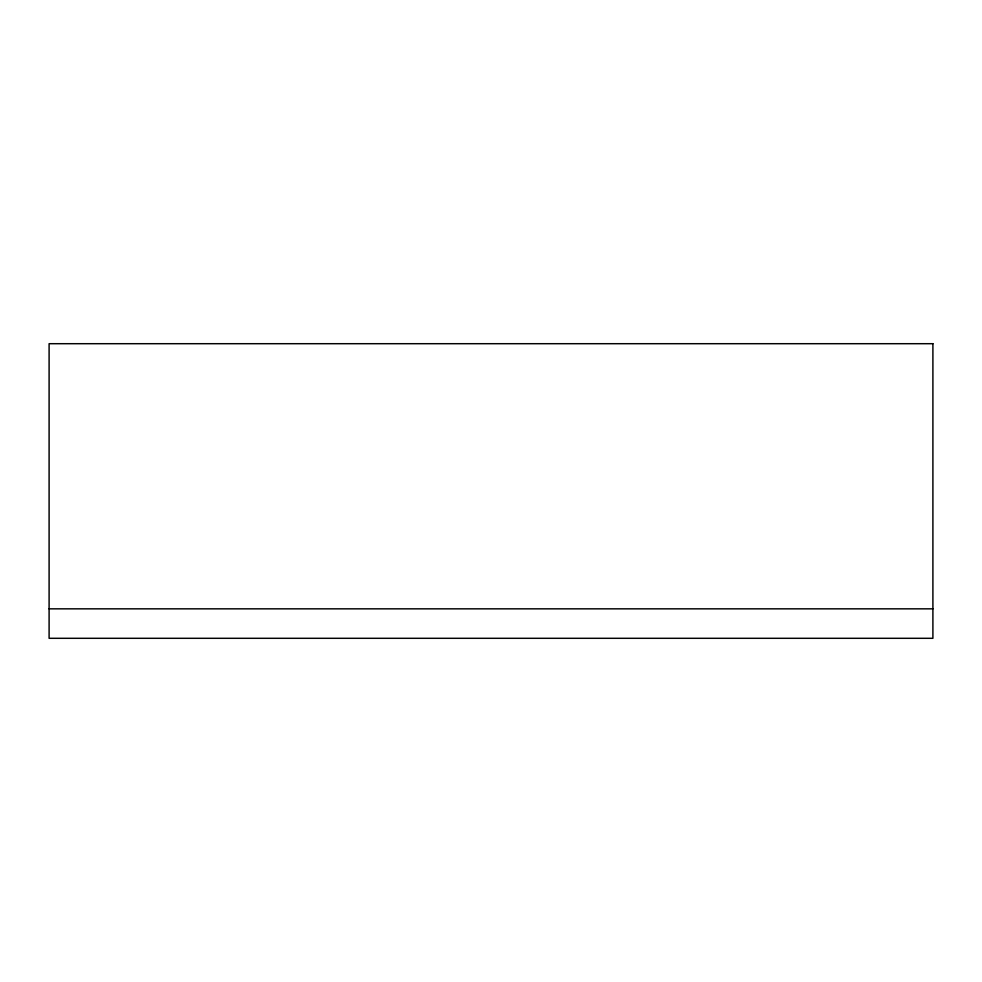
<?xml version="1.0" encoding="UTF-8"?>
<svg xmlns="http://www.w3.org/2000/svg" width="982" height="982" viewBox="0 0 982 982"><rect width="100%" height="100%" fill="white"/><g stroke="black" fill="none" stroke-linecap="round" stroke-linejoin="round"><path stroke-width="1.47" d="M49.1 608.84L932.9 608.84M932.9 343.7L49.1 343.7L49.1 638.3L932.9 638.3L932.9 343.7"/></g></svg>
